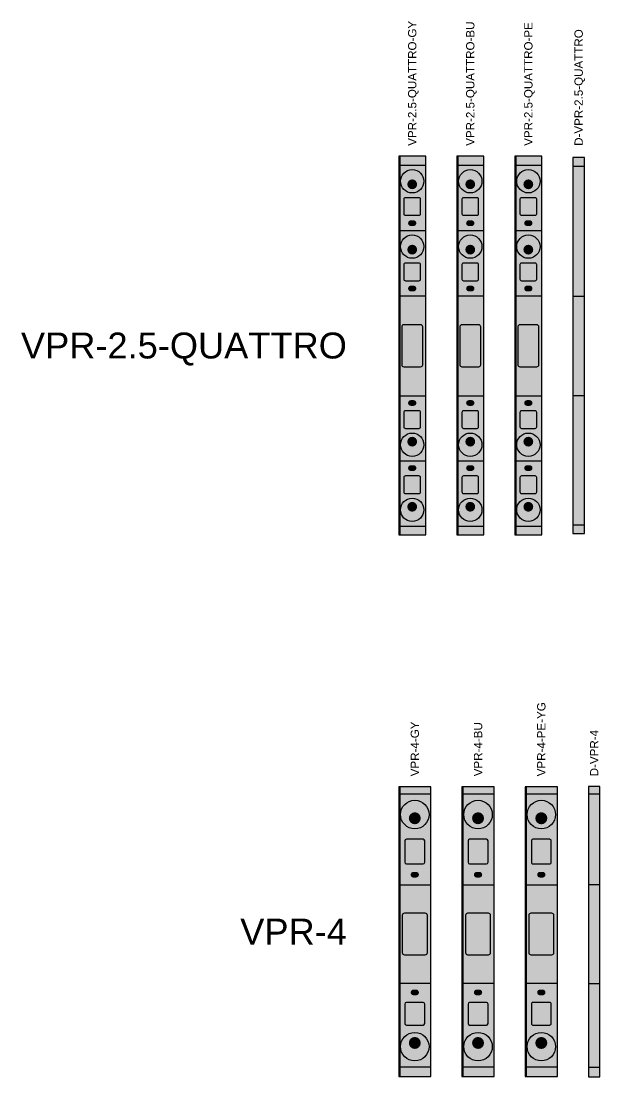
# Model space of a CAD drawing. Header units: millimetres. Extents: x -73 to 58, y -1663 to 37.
# Drawn here: x -72.8 to 38.8, y -613.5 to -410 of the extents above; entities that cross this region are included whole.
import ezdxf
from ezdxf.enums import TextEntityAlignment as Align

# ---------------------------------------------------------------- set-up
doc = ezdxf.new("R2010")
doc.units = ezdxf.units.MM
doc.styles.add('VPR_Arial', font='arial.ttf')

# ---------------------------------------------------------------- blocks, each defined once
blk = doc.blocks.new('VPR-2.5-QUATTRO-GY')
at = {"true_color": 0x82817d}
blk.add_hatch(color=8, dxfattribs=at).paths.add_polyline_path([(0, -36.5), (5.2, -36.5), (5.2, 36.5), (0, 36.5)])
at = {"true_color": 0x72706d}
for points in [[(0, 34.8), (5.2, 34.8), (5.2, 36.5), (0, 36.5)], [(0, -36.5), (5.2, -36.5), (5.2, -34.8), (0, -34.8)]]:
    blk.add_hatch(color=8, dxfattribs=at).paths.add_polyline_path(points)
at = {"true_color": 0x989692}
for points in [[(0, 9.6), (5.2, 9.6), (5.2, 34.8), (0, 34.8)], [(0, -34.8), (5.2, -34.8), (5.2, -9.7), (0, -9.7)]]:
    blk.add_hatch(color=252, dxfattribs=at).paths.add_polyline_path(points)
at = {"true_color": 0x706f6c}
h = blk.add_hatch(color=8, dxfattribs=at)
edge = h.paths.add_edge_path()
edge.add_arc((2.6, 31.668), 2.25, 0, 360)
at = {"true_color": 0x4f4e4b}
h = blk.add_hatch(color=251, dxfattribs=at)
edge = h.paths.add_edge_path()
edge.add_arc((2.6, 31.353), 1.665, 0, 360)
at = {"true_color": 0x2d2d2b}
h = blk.add_hatch(color=250, dxfattribs=at)
edge = h.paths.add_edge_path()
edge.add_arc((2.6, 31.083), 0.945, 0, 360)
at = {"true_color": 0xe46f30}
for points in [[(1.288, 25.098), (3.912, 25.098, 0.4142135624), (4.212, 25.398), (4.212, 28.2, 0.4142135624), (3.912, 28.5), (1.288, 28.5, 0.4142135624), (0.988, 28.2), (0.988, 25.398, 0.4142135624)], [(1.288, 12.498), (3.912, 12.498, 0.4142135624), (4.212, 12.798), (4.212, 15.6, 0.4142135624), (3.912, 15.9), (1.288, 15.9, 0.4142135624), (0.988, 15.6), (0.988, 12.798, 0.4142135624)], [(1.288, -15.975), (3.912, -15.975, 0.4142135624), (4.212, -15.675), (4.212, -12.8865, 0.4142135624), (3.912, -12.5865), (1.288, -12.5865, 0.4142135624), (0.988, -12.8865), (0.988, -15.675, 0.4142135624)], [(1.288, -28.525), (3.912, -28.525, 0.4142135624), (4.212, -28.225), (4.212, -25.4365, 0.4142135624), (3.912, -25.1365), (1.288, -25.1365, 0.4142135624), (0.988, -25.4365), (0.988, -28.225, 0.4142135624)]]:
    blk.add_hatch(color=32, dxfattribs=at).paths.add_polyline_path(points)
at = {"true_color": 0x723718}
for points in [[(0.988, 26.15262), (4.212, 27.03714), (4.212, 27.44538), (0.988, 26.56086)], [(0.988, 13.55262), (4.212, 14.43714), (4.212, 14.84538), (0.988, 13.96086)], [(0.988, -14.924565), (4.212, -14.043555), (4.212, -13.636935), (0.988, -14.517945)], [(0.988, -27.474565), (4.212, -26.593555), (4.212, -26.186935), (0.988, -27.067945)]]:
    blk.add_hatch(color=36, dxfattribs=at).paths.add_polyline_path(points)
at = {"true_color": 0x3f3f3d}
for points in [[(2.349, 23.036), (2.851, 23.036, 0.4142135624), (3.4, 23.585), (3.4, 23.587, 0.4142135624), (2.851, 24.136), (2.349, 24.136, 0.4142135624), (1.8, 23.587), (1.8, 23.585, 0.4142135624)], [(2.349, 10.436), (2.851, 10.436, 0.4142135624), (3.4, 10.985), (3.4, 10.987, 0.4142135624), (2.851, 11.536), (2.349, 11.536, 0.4142135624), (1.8, 10.987), (1.8, 10.985, 0.4142135624)], [(2.349, -11.6305), (2.851, -11.6305, 0.4142135624), (3.4, -11.0815), (3.4, -11.0795, 0.4142135624), (2.851, -10.5305), (2.349, -10.5305, 0.4142135624), (1.8, -11.0795), (1.8, -11.0815, 0.4142135624)], [(2.349, -24.1805), (2.851, -24.1805, 0.4142135624), (3.4, -23.6315), (3.4, -23.6295, 0.4142135624), (2.851, -23.0805), (2.349, -23.0805, 0.4142135624), (1.8, -23.6295), (1.8, -23.6315, 0.4142135624)]]:
    blk.add_hatch(color=250, dxfattribs=at).paths.add_polyline_path(points)
at = {"true_color": 0x706f6c}
h = blk.add_hatch(color=8, dxfattribs=at)
edge = h.paths.add_edge_path()
edge.add_arc((2.6, 19.068), 2.25, 0, 360)
at = {"true_color": 0x4f4e4b}
h = blk.add_hatch(color=251, dxfattribs=at)
edge = h.paths.add_edge_path()
edge.add_arc((2.6, 18.753), 1.665, 0, 360)
at = {"true_color": 0x2d2d2b}
h = blk.add_hatch(color=250, dxfattribs=at)
edge = h.paths.add_edge_path()
edge.add_arc((2.6, 18.483), 0.945, 0, 360)
at = {"true_color": 0x343437}
for points in [[(1.3, 6.4), (3.9, 6.4), (3.9, 8.6), (1.3, 8.6)], [(1.3, -8.7), (3.9, -8.7), (3.9, -6.5), (1.3, -6.5)]]:
    blk.add_hatch(color=250, dxfattribs=at).paths.add_polyline_path(points)
at = {"true_color": 0xa4a29d}
blk.add_hatch(color=253, dxfattribs=at).paths.add_polyline_path([(0.972, -4.103), (4.228, -4.103, 0.4142135624), (4.628, -3.703), (4.628, 3.603, 0.4142135624), (4.228, 4.003), (0.972, 4.003, 0.4142135624), (0.572, 3.603), (0.572, -3.703, 0.4142135624)])
at = {"true_color": 0x706f6c}
h = blk.add_hatch(color=8, dxfattribs=at)
edge = h.paths.add_edge_path()
edge.add_arc((2.6, -19.1215), 2.25, 0, 360)
at = {"true_color": 0x4f4e4b}
h = blk.add_hatch(color=251, dxfattribs=at)
edge = h.paths.add_edge_path()
edge.add_arc((2.6, -18.8065), 1.665, 0, 360)
at = {"true_color": 0x2d2d2b}
h = blk.add_hatch(color=250, dxfattribs=at)
edge = h.paths.add_edge_path()
edge.add_arc((2.6, -18.5365), 0.945, 0, 360)
at = {"true_color": 0x706f6c}
h = blk.add_hatch(color=8, dxfattribs=at)
edge = h.paths.add_edge_path()
edge.add_arc((2.6, -31.6715), 2.25, 0, 360)
at = {"true_color": 0x4f4e4b}
h = blk.add_hatch(color=251, dxfattribs=at)
edge = h.paths.add_edge_path()
edge.add_arc((2.6, -31.3565), 1.665, 0, 360)
at = {"true_color": 0x2d2d2b}
h = blk.add_hatch(color=250, dxfattribs=at)
edge = h.paths.add_edge_path()
edge.add_arc((2.6, -31.0865), 0.945, 0, 360)
at = {"color": 251, "true_color": 0x5b5a57}
for p, q in [((0, 34.8), (5.2, 34.8)), ((0, 22.2), (5.2, 22.2)), ((0, 9.6), (5.2, 9.6)), ((0, -9.7), (5.2, -9.7)), ((0, -22.25), (5.2, -22.25)), ((0, -34.8), (5.2, -34.8))]:
    blk.add_line(p, q, dxfattribs=at)
at = {"color": 253, "true_color": 0xaaa8a3}
blk.add_line((0.25, -36.5), (0.25, 36.5), dxfattribs=at)
blk.add_lwpolyline([(0, -36.5), (5.2, -36.5), (5.2, 36.5), (0, 36.5)], close=True)
at = {"color": 34, "true_color": 0x8d441d}
for points in [[(1.288, 25.098), (3.912, 25.098, 0.4142135624), (4.212, 25.398), (4.212, 28.2, 0.4142135624), (3.912, 28.5), (1.288, 28.5, 0.4142135624), (0.988, 28.2), (0.988, 25.398, 0.4142135624)], [(1.288, 12.498), (3.912, 12.498, 0.4142135624), (4.212, 12.798), (4.212, 15.6, 0.4142135624), (3.912, 15.9), (1.288, 15.9, 0.4142135624), (0.988, 15.6), (0.988, 12.798, 0.4142135624)], [(1.288, -15.975), (3.912, -15.975, 0.4142135624), (4.212, -15.675), (4.212, -12.8865, 0.4142135624), (3.912, -12.5865), (1.288, -12.5865, 0.4142135624), (0.988, -12.8865), (0.988, -15.675, 0.4142135624)], [(1.288, -28.525), (3.912, -28.525, 0.4142135624), (4.212, -28.225), (4.212, -25.4365, 0.4142135624), (3.912, -25.1365), (1.288, -25.1365, 0.4142135624), (0.988, -25.4365), (0.988, -28.225, 0.4142135624)]]:
    blk.add_lwpolyline(points, format="xyb", close=True, dxfattribs=at)
at = {"color": 251, "true_color": 0x5b5a57}
blk.add_lwpolyline([(0.972, -4.103), (4.228, -4.103, 0.4142135624), (4.628, -3.703), (4.628, 3.603, 0.4142135624), (4.228, 4.003), (0.972, 4.003, 0.4142135624), (0.572, 3.603), (0.572, -3.703, 0.4142135624)], format="xyb", close=True, dxfattribs=at)
at = {"color": 251, "true_color": 0x535250}
for centre in [(2.6, 31.668), (2.6, 19.068), (2.6, -19.1215), (2.6, -31.6715)]:
    blk.add_circle(centre, 2.25, dxfattribs=at)
blk = doc.blocks.new('VPR-2.5-QUATTRO-BU')
at = {"true_color": 0x22609a}
blk.add_hatch(color=144, dxfattribs=at).paths.add_polyline_path([(0, -36.5), (5.2, -36.5), (5.2, 36.5), (0, 36.5)])
at = {"true_color": 0x1e5487}
for points in [[(0, 34.8), (5.2, 34.8), (5.2, 36.5), (0, 36.5)], [(0, -36.5), (5.2, -36.5), (5.2, -34.8), (0, -34.8)]]:
    blk.add_hatch(color=146, dxfattribs=at).paths.add_polyline_path(points)
at = {"true_color": 0x2870b4}
for points in [[(0, 9.6), (5.2, 9.6), (5.2, 34.8), (0, 34.8)], [(0, -34.8), (5.2, -34.8), (5.2, -9.7), (0, -9.7)]]:
    blk.add_hatch(color=155, dxfattribs=at).paths.add_polyline_path(points)
at = {"true_color": 0x1d5285}
h = blk.add_hatch(color=146, dxfattribs=at)
edge = h.paths.add_edge_path()
edge.add_arc((2.6, 31.668), 2.25, 0, 360)
at = {"true_color": 0x143a5d}
h = blk.add_hatch(color=159, dxfattribs=at)
edge = h.paths.add_edge_path()
edge.add_arc((2.6, 31.353), 1.665, 0, 360)
at = {"true_color": 0x0c2136}
h = blk.add_hatch(color=158, dxfattribs=at)
edge = h.paths.add_edge_path()
edge.add_arc((2.6, 31.083), 0.945, 0, 360)
at = {"true_color": 0xe46f30}
for points in [[(1.288, 25.098), (3.912, 25.098, 0.4142135624), (4.212, 25.398), (4.212, 28.2, 0.4142135624), (3.912, 28.5), (1.288, 28.5, 0.4142135624), (0.988, 28.2), (0.988, 25.398, 0.4142135624)], [(1.288, 12.498), (3.912, 12.498, 0.4142135624), (4.212, 12.798), (4.212, 15.6, 0.4142135624), (3.912, 15.9), (1.288, 15.9, 0.4142135624), (0.988, 15.6), (0.988, 12.798, 0.4142135624)], [(1.288, -15.975), (3.912, -15.975, 0.4142135624), (4.212, -15.675), (4.212, -12.8865, 0.4142135624), (3.912, -12.5865), (1.288, -12.5865, 0.4142135624), (0.988, -12.8865), (0.988, -15.675, 0.4142135624)], [(1.288, -28.525), (3.912, -28.525, 0.4142135624), (4.212, -28.225), (4.212, -25.4365, 0.4142135624), (3.912, -25.1365), (1.288, -25.1365, 0.4142135624), (0.988, -25.4365), (0.988, -28.225, 0.4142135624)]]:
    blk.add_hatch(color=32, dxfattribs=at).paths.add_polyline_path(points)
at = {"true_color": 0x723718}
for points in [[(0.988, 26.15262), (4.212, 27.03714), (4.212, 27.44538), (0.988, 26.56086)], [(0.988, 13.55262), (4.212, 14.43714), (4.212, 14.84538), (0.988, 13.96086)], [(0.988, -14.924565), (4.212, -14.043555), (4.212, -13.636935), (0.988, -14.517945)], [(0.988, -27.474565), (4.212, -26.593555), (4.212, -26.186935), (0.988, -27.067945)]]:
    blk.add_hatch(color=36, dxfattribs=at).paths.add_polyline_path(points)
at = {"true_color": 0x102f4b}
for points in [[(2.349, 23.036), (2.851, 23.036, 0.4142135624), (3.4, 23.585), (3.4, 23.587, 0.4142135624), (2.851, 24.136), (2.349, 24.136, 0.4142135624), (1.8, 23.587), (1.8, 23.585, 0.4142135624)], [(2.349, 10.436), (2.851, 10.436, 0.4142135624), (3.4, 10.985), (3.4, 10.987, 0.4142135624), (2.851, 11.536), (2.349, 11.536, 0.4142135624), (1.8, 10.987), (1.8, 10.985, 0.4142135624)], [(2.349, -11.6305), (2.851, -11.6305, 0.4142135624), (3.4, -11.0815), (3.4, -11.0795, 0.4142135624), (2.851, -10.5305), (2.349, -10.5305, 0.4142135624), (1.8, -11.0795), (1.8, -11.0815, 0.4142135624)], [(2.349, -24.1805), (2.851, -24.1805, 0.4142135624), (3.4, -23.6315), (3.4, -23.6295, 0.4142135624), (2.851, -23.0805), (2.349, -23.0805, 0.4142135624), (1.8, -23.6295), (1.8, -23.6315, 0.4142135624)]]:
    blk.add_hatch(color=158, dxfattribs=at).paths.add_polyline_path(points)
at = {"true_color": 0x1d5285}
h = blk.add_hatch(color=146, dxfattribs=at)
edge = h.paths.add_edge_path()
edge.add_arc((2.6, 19.068), 2.25, 0, 360)
at = {"true_color": 0x143a5d}
h = blk.add_hatch(color=159, dxfattribs=at)
edge = h.paths.add_edge_path()
edge.add_arc((2.6, 18.753), 1.665, 0, 360)
at = {"true_color": 0x0c2136}
h = blk.add_hatch(color=158, dxfattribs=at)
edge = h.paths.add_edge_path()
edge.add_arc((2.6, 18.483), 0.945, 0, 360)
at = {"true_color": 0x343437}
for points in [[(1.3, 6.4), (3.9, 6.4), (3.9, 8.6), (1.3, 8.6)], [(1.3, -8.7), (3.9, -8.7), (3.9, -6.5), (1.3, -6.5)]]:
    blk.add_hatch(color=250, dxfattribs=at).paths.add_polyline_path(points)
at = {"true_color": 0x2b78c2}
blk.add_hatch(color=152, dxfattribs=at).paths.add_polyline_path([(0.972, -4.103), (4.228, -4.103, 0.4142135624), (4.628, -3.703), (4.628, 3.603, 0.4142135624), (4.228, 4.003), (0.972, 4.003, 0.4142135624), (0.572, 3.603), (0.572, -3.703, 0.4142135624)])
at = {"true_color": 0x1d5285}
h = blk.add_hatch(color=146, dxfattribs=at)
edge = h.paths.add_edge_path()
edge.add_arc((2.6, -19.1215), 2.25, 0, 360)
at = {"true_color": 0x143a5d}
h = blk.add_hatch(color=159, dxfattribs=at)
edge = h.paths.add_edge_path()
edge.add_arc((2.6, -18.8065), 1.665, 0, 360)
at = {"true_color": 0x0c2136}
h = blk.add_hatch(color=158, dxfattribs=at)
edge = h.paths.add_edge_path()
edge.add_arc((2.6, -18.5365), 0.945, 0, 360)
at = {"true_color": 0x1d5285}
h = blk.add_hatch(color=146, dxfattribs=at)
edge = h.paths.add_edge_path()
edge.add_arc((2.6, -31.6715), 2.25, 0, 360)
at = {"true_color": 0x143a5d}
h = blk.add_hatch(color=159, dxfattribs=at)
edge = h.paths.add_edge_path()
edge.add_arc((2.6, -31.3565), 1.665, 0, 360)
at = {"true_color": 0x0c2136}
h = blk.add_hatch(color=158, dxfattribs=at)
edge = h.paths.add_edge_path()
edge.add_arc((2.6, -31.0865), 0.945, 0, 360)
at = {"color": 156, "true_color": 0x18436c}
for p, q in [((0, 34.8), (5.2, 34.8)), ((0, 22.2), (5.2, 22.2)), ((0, 9.6), (5.2, 9.6)), ((0, -9.7), (5.2, -9.7)), ((0, -22.25), (5.2, -22.25)), ((0, -34.8), (5.2, -34.8))]:
    blk.add_line(p, q, dxfattribs=at)
at = {"color": 152, "true_color": 0x2c7dc9}
blk.add_line((0.25, -36.5), (0.25, 36.5), dxfattribs=at)
blk.add_lwpolyline([(0, -36.5), (5.2, -36.5), (5.2, 36.5), (0, 36.5)], close=True)
at = {"color": 34, "true_color": 0x8d441d}
for points in [[(1.288, 25.098), (3.912, 25.098, 0.4142135624), (4.212, 25.398), (4.212, 28.2, 0.4142135624), (3.912, 28.5), (1.288, 28.5, 0.4142135624), (0.988, 28.2), (0.988, 25.398, 0.4142135624)], [(1.288, 12.498), (3.912, 12.498, 0.4142135624), (4.212, 12.798), (4.212, 15.6, 0.4142135624), (3.912, 15.9), (1.288, 15.9, 0.4142135624), (0.988, 15.6), (0.988, 12.798, 0.4142135624)], [(1.288, -15.975), (3.912, -15.975, 0.4142135624), (4.212, -15.675), (4.212, -12.8865, 0.4142135624), (3.912, -12.5865), (1.288, -12.5865, 0.4142135624), (0.988, -12.8865), (0.988, -15.675, 0.4142135624)], [(1.288, -28.525), (3.912, -28.525, 0.4142135624), (4.212, -28.225), (4.212, -25.4365, 0.4142135624), (3.912, -25.1365), (1.288, -25.1365, 0.4142135624), (0.988, -25.4365), (0.988, -28.225, 0.4142135624)]]:
    blk.add_lwpolyline(points, format="xyb", close=True, dxfattribs=at)
at = {"color": 156, "true_color": 0x18436c}
blk.add_lwpolyline([(0.972, -4.103), (4.228, -4.103, 0.4142135624), (4.628, -3.703), (4.628, 3.603, 0.4142135624), (4.228, 4.003), (0.972, 4.003, 0.4142135624), (0.572, 3.603), (0.572, -3.703, 0.4142135624)], format="xyb", close=True, dxfattribs=at)
at = {"color": 159, "true_color": 0x163d63}
for centre in [(2.6, 31.668), (2.6, 19.068), (2.6, -19.1215), (2.6, -31.6715)]:
    blk.add_circle(centre, 2.25, dxfattribs=at)
blk = doc.blocks.new('VPR-2.5-QUATTRO-PE')
at = {"true_color": 0x438b60}
blk.add_hatch(color=117, dxfattribs=at).paths.add_polyline_path([(0, -36.5), (5.2, -36.5), (5.2, 36.5), (0, 36.5)])
at = {"true_color": 0x3a7954}
for points in [[(0, 34.8), (5.2, 34.8), (5.2, 36.5), (0, 36.5)], [(0, -36.5), (5.2, -36.5), (5.2, -34.8), (0, -34.8)]]:
    blk.add_hatch(color=107, dxfattribs=at).paths.add_polyline_path(points)
at = {"true_color": 0xc4c45c}
for points in [[(0, 35.38), (5.2, 35.23), (5.2, 35.5), (0, 35.64)], [(0, 33.91), (5.2, 33.13), (5.2, 33.56), (0, 34.34)], [(0, 32.76), (5.2, 33.53), (5.2, 34.07), (0, 33.3)], [(0, 31.57), (5.2, 32.1), (5.2, 32.45), (0, 31.92)], [(0, 29.98), (5.2, 29.21), (5.2, 29.48), (0, 30.26)], [(0, 28.4), (5.2, 29.38), (5.2, 29.6), (0, 28.61)], [(0, 26.49), (5.2, 26.49), (5.2, 26.98), (0, 26.98)], [(0, 24.74), (5.2, 25.07), (5.2, 25.42), (0, 25.08)], [(0, 22.96), (5.2, 23.61), (5.2, 24.13), (0, 23.48)], [(0, 20.9), (5.2, 20.65), (5.2, 21.09), (0, 21.34)], [(0, 18.9), (5.2, 20), (5.2, 20.34), (0, 19.23)], [(0, 19.92), (5.2, 18.97), (5.2, 19.38), (0, 20.32)], [(0, 17.36), (5.2, 18.37), (5.2, 18.82), (0, 17.81)], [(0, 15.23), (5.2, 15.38), (5.2, 15.79), (0, 15.64)], [(0, 13.25), (5.2, 12.12), (5.2, 12.5), (0, 13.63)], [(0, 11.83), (5.2, 10.94), (5.2, 11.17), (0, 12.07)], [(0, 10.79), (5.2, 11.42), (5.2, 11.83), (0, 11.2)], [(0, 9.78), (5.2, 9.07), (5.2, 9.39), (0, 10.1)], [(0, 8.65), (5.2, 8.68), (5.2, 9), (0, 8.98)], [(0, 6.97), (5.2, 7.74), (5.2, 7.91), (0, 7.13)], [(0, 5.88), (5.2, 5.33), (5.2, 5.79), (0, 6.34)], [(0, 3.89), (5.2, 3.01), (5.2, 3.29), (0, 4.17)], [(0, 2.76), (5.2, 1.87), (5.2, 2.33), (0, 3.22)], [(0, 1.86), (5.2, 1.37), (5.2, 1.63), (0, 2.12)], [(0, 0.37), (5.2, 0.08), (5.2, 0.31), (0, 0.6)], [(0, -0.88), (5.2, -0.12), (5.2, 0.19), (0, -0.57)], [(0, -2.43), (5.2, -1.94), (5.2, -1.47), (0, -1.96)], [(0, -3.94), (5.2, -5), (5.2, -4.66), (0, -3.6)], [(0, -5.29), (5.2, -5), (5.2, -4.77), (0, -5.06)], [(0, -7.13), (5.2, -7.23), (5.2, -6.77), (0, -6.67)], [(0, -9.34), (5.2, -9.22), (5.2, -8.76), (0, -8.88)], [(0, -11.4), (5.2, -10.74), (5.2, -10.31), (0, -10.97)], [(0, -12.76), (5.2, -12.5), (5.2, -11.96), (0, -12.23)], [(0, -14.82), (5.2, -15.66), (5.2, -15.21), (0, -14.38)], [(0, -16.63), (5.2, -17.55), (5.2, -17.07), (0, -16.14)], [(0, -18.84), (5.2, -18.27), (5.2, -17.81), (0, -18.38)], [(0, -20.73), (5.2, -20.22), (5.2, -19.78), (0, -20.29)], [(0, -22.05), (5.2, -21.12), (5.2, -20.77), (0, -21.7)], [(0, -22.98), (5.2, -23.56), (5.2, -23.12), (0, -22.55)], [(0, -24.71), (5.2, -24.43), (5.2, -24.27), (0, -24.55)], [(0, -26.22), (5.2, -26.87), (5.2, -26.38), (0, -25.73)], [(0, -27.52), (5.2, -26.49), (5.2, -26.31), (0, -27.34)], [(0, -28.73), (5.2, -29.78), (5.2, -29.47), (0, -28.42)], [(0, -30.05), (5.2, -30.25), (5.2, -29.96), (0, -29.77)], [(0, -31.1), (5.2, -30.68), (5.2, -30.46), (0, -30.88)], [(0, -32.12), (5.2, -32.33), (5.2, -32.08), (0, -31.87)], [(0, -33.32), (5.2, -33.53), (5.2, -33.26), (0, -33.05)], [(0, -34.43), (5.2, -34.57), (5.2, -34.08), (0, -33.94)], [(0, -35.99), (5.2, -36.41), (5.2, -36.21), (0, -35.79)]]:
    blk.add_hatch(color=53, dxfattribs=at).paths.add_polyline_path(points)
at = {"true_color": 0x4ea270}
for points in [[(0, 9.6), (5.2, 9.6), (5.2, 34.8), (0, 34.8)], [(0, -34.8), (5.2, -34.8), (5.2, -9.7), (0, -9.7)]]:
    blk.add_hatch(color=115, dxfattribs=at).paths.add_polyline_path(points)
at = {"true_color": 0x397752}
h = blk.add_hatch(color=107, dxfattribs=at)
edge = h.paths.add_edge_path()
edge.add_arc((2.6, 31.67), 2.25, 0, 360)
at = {"true_color": 0x28543a}
h = blk.add_hatch(color=119, dxfattribs=at)
edge = h.paths.add_edge_path()
edge.add_arc((2.6, 31.35), 1.67, 0, 360)
at = {"true_color": 0x173021}
h = blk.add_hatch(color=99, dxfattribs=at)
edge = h.paths.add_edge_path()
edge.add_arc((2.6, 31.08), 0.945, 0, 360)
at = {"true_color": 0xe46f30}
for points in [[(1.29, 25.1), (3.91, 25.1, 0.414214), (4.21, 25.4), (4.21, 28.2, 0.414214), (3.91, 28.5), (1.29, 28.5, 0.414214), (0.99, 28.2), (0.99, 25.4, 0.414214)], [(1.29, 12.5), (3.91, 12.5, 0.414214), (4.21, 12.8), (4.21, 15.6, 0.414214), (3.91, 15.9), (1.29, 15.9, 0.414214), (0.99, 15.6), (0.99, 12.8, 0.414214)], [(1.29, -15.97), (3.91, -15.97, 0.414214), (4.21, -15.68), (4.21, -12.89, 0.414214), (3.91, -12.59), (1.29, -12.59, 0.414214), (0.99, -12.89), (0.99, -15.68, 0.414214)], [(1.29, -28.52), (3.91, -28.52, 0.414214), (4.21, -28.23), (4.21, -25.44, 0.414214), (3.91, -25.14), (1.29, -25.14, 0.414214), (0.99, -25.44), (0.99, -28.23, 0.414214)]]:
    blk.add_hatch(color=32, dxfattribs=at).paths.add_polyline_path(points)
at = {"true_color": 0x723718}
for points in [[(0.99, 26.15), (4.21, 27.04), (4.21, 27.45), (0.99, 26.56)], [(0.99, 13.55), (4.21, 14.44), (4.21, 14.85), (0.99, 13.96)], [(0.99, -14.92), (4.21, -14.04), (4.21, -13.64), (0.99, -14.52)], [(0.99, -27.47), (4.21, -26.59), (4.21, -26.19), (0.99, -27.07)]]:
    blk.add_hatch(color=36, dxfattribs=at).paths.add_polyline_path(points)
at = {"true_color": 0x20442f}
for points in [[(2.35, 23.04), (2.85, 23.04, 0.414214), (3.4, 23.59), (3.4, 23.59, 0.414214), (2.85, 24.14), (2.35, 24.14, 0.414214), (1.8, 23.59), (1.8, 23.59, 0.414214)], [(2.35, 10.44), (2.85, 10.44, 0.414214), (3.4, 10.99), (3.4, 10.99, 0.414214), (2.85, 11.54), (2.35, 11.54, 0.414214), (1.8, 10.99), (1.8, 10.99, 0.414214)], [(2.35, -11.63), (2.85, -11.63, 0.414214), (3.4, -11.08), (3.4, -11.08, 0.414214), (2.85, -10.53), (2.35, -10.53, 0.414214), (1.8, -11.08), (1.8, -11.08, 0.414214)], [(2.35, -24.18), (2.85, -24.18, 0.414214), (3.4, -23.63), (3.4, -23.63, 0.414214), (2.85, -23.08), (2.35, -23.08, 0.414214), (1.8, -23.63), (1.8, -23.63, 0.414214)]]:
    blk.add_hatch(color=109, dxfattribs=at).paths.add_polyline_path(points)
at = {"true_color": 0x397752}
h = blk.add_hatch(color=107, dxfattribs=at)
edge = h.paths.add_edge_path()
edge.add_arc((2.6, 19.07), 2.25, 0, 360)
at = {"true_color": 0x28543a}
h = blk.add_hatch(color=119, dxfattribs=at)
edge = h.paths.add_edge_path()
edge.add_arc((2.6, 18.75), 1.67, 0, 360)
at = {"true_color": 0x173021}
h = blk.add_hatch(color=99, dxfattribs=at)
edge = h.paths.add_edge_path()
edge.add_arc((2.6, 18.48), 0.945, 0, 360)
at = {"true_color": 0x343437}
for points in [[(1.3, 6.4), (3.9, 6.4), (3.9, 8.6), (1.3, 8.6)], [(1.3, -8.7), (3.9, -8.7), (3.9, -6.5), (1.3, -6.5)]]:
    blk.add_hatch(color=250, dxfattribs=at).paths.add_polyline_path(points)
at = {"true_color": 0x4a996a}
blk.add_hatch(color=115, dxfattribs=at).paths.add_polyline_path([(0.97, -4.1), (4.23, -4.1, 0.414214), (4.63, -3.7), (4.63, 3.6, 0.414214), (4.23, 4), (0.97, 4, 0.414214), (0.57, 3.6), (0.57, -3.7, 0.414214)])
at = {"true_color": 0x397752}
h = blk.add_hatch(color=107, dxfattribs=at)
edge = h.paths.add_edge_path()
edge.add_arc((2.6, -19.12), 2.25, 0, 360)
at = {"true_color": 0x28543a}
h = blk.add_hatch(color=119, dxfattribs=at)
edge = h.paths.add_edge_path()
edge.add_arc((2.6, -18.81), 1.67, 0, 360)
at = {"true_color": 0x173021}
h = blk.add_hatch(color=99, dxfattribs=at)
edge = h.paths.add_edge_path()
edge.add_arc((2.6, -18.54), 0.945, 0, 360)
at = {"true_color": 0x397752}
h = blk.add_hatch(color=107, dxfattribs=at)
edge = h.paths.add_edge_path()
edge.add_arc((2.6, -31.67), 2.25, 0, 360)
at = {"true_color": 0x28543a}
h = blk.add_hatch(color=119, dxfattribs=at)
edge = h.paths.add_edge_path()
edge.add_arc((2.6, -31.36), 1.67, 0, 360)
at = {"true_color": 0x173021}
h = blk.add_hatch(color=99, dxfattribs=at)
edge = h.paths.add_edge_path()
edge.add_arc((2.6, -31.09), 0.945, 0, 360)
at = {"color": 129, "true_color": 0x2e6143}
for p, q in [((0, 34.8), (5.2, 34.8)), ((0, 22.2), (5.2, 22.2)), ((0, 9.6), (5.2, 9.6)), ((0, -9.7), (5.2, -9.7)), ((0, -22.25), (5.2, -22.25)), ((0, -34.8), (5.2, -34.8))]:
    blk.add_line(p, q, dxfattribs=at)
at = {"color": 103, "true_color": 0x57b57d}
blk.add_line((0.25, -36.5), (0.25, 36.5), dxfattribs=at)
blk.add_lwpolyline([(0, -36.5), (5.2, -36.5), (5.2, 36.5), (0, 36.5)], close=True)
at = {"color": 34, "true_color": 0x8d441d}
for points in [[(1.29, 25.1), (3.91, 25.1, 0.414214), (4.21, 25.4), (4.21, 28.2, 0.414214), (3.91, 28.5), (1.29, 28.5, 0.414214), (0.99, 28.2), (0.99, 25.4, 0.414214)], [(1.29, 12.5), (3.91, 12.5, 0.414214), (4.21, 12.8), (4.21, 15.6, 0.414214), (3.91, 15.9), (1.29, 15.9, 0.414214), (0.99, 15.6), (0.99, 12.8, 0.414214)], [(1.29, -15.97), (3.91, -15.97, 0.414214), (4.21, -15.68), (4.21, -12.89, 0.414214), (3.91, -12.59), (1.29, -12.59, 0.414214), (0.99, -12.89), (0.99, -15.68, 0.414214)], [(1.29, -28.52), (3.91, -28.52, 0.414214), (4.21, -28.23), (4.21, -25.44, 0.414214), (3.91, -25.14), (1.29, -25.14, 0.414214), (0.99, -25.44), (0.99, -28.23, 0.414214)]]:
    blk.add_lwpolyline(points, format="xyb", close=True, dxfattribs=at)
at = {"color": 129, "true_color": 0x2e6143}
blk.add_lwpolyline([(0.97, -4.1), (4.23, -4.1, 0.414214), (4.63, -3.7), (4.63, 3.6, 0.414214), (4.23, 4), (0.97, 4, 0.414214), (0.57, 3.6), (0.57, -3.7, 0.414214)], format="xyb", close=True, dxfattribs=at)
at = {"color": 119, "true_color": 0x2a593d}
for centre in [(2.6, 31.67), (2.6, 19.07), (2.6, -19.12), (2.6, -31.67)]:
    blk.add_circle(centre, 2.25, dxfattribs=at)
blk = doc.blocks.new('D-VPR-2.5-QUATTRO')
at = {"true_color": 0xaba7a1}
blk.add_hatch(color=253, dxfattribs=at).paths.add_polyline_path([(0, -36.25), (2.2, -36.25), (2.2, 36.25), (0, 36.25)])
at = {"true_color": 0xb5b1aa}
for points in [[(0, 9.53), (2.2, 9.53), (2.2, 34.56), (0, 34.56)], [(0, -34.56), (2.2, -34.56), (2.2, -9.63), (0, -9.63)]]:
    blk.add_hatch(color=253, dxfattribs=at).paths.add_polyline_path(points)
at = {"color": 8, "true_color": 0x777470}
for p, q in [((0, 34.56), (2.2, 34.56)), ((0, 9.53), (2.2, 9.53)), ((0, -9.63), (2.2, -9.63)), ((0, -34.56), (2.2, -34.56))]:
    blk.add_line(p, q, dxfattribs=at)
blk.add_lwpolyline([(0, -36.25), (2.2, -36.25), (2.2, 36.25), (0, 36.25)], close=True)
blk = doc.blocks.new('VPR-4-GY')
at = {"true_color": 0x82817d}
blk.add_hatch(color=8, dxfattribs=at).paths.add_polyline_path([(0, -27.95), (6.2, -27.95), (6.2, 27.95), (0, 27.95)])
at = {"true_color": 0x72706d}
for points in [[(0, 26.55), (6.2, 26.55), (6.2, 27.95), (0, 27.95)], [(0, -27.95), (6.2, -27.95), (6.2, -26.05), (0, -26.05)]]:
    blk.add_hatch(color=8, dxfattribs=at).paths.add_polyline_path(points)
at = {"true_color": 0x989692}
for points in [[(0, 9.05), (6.2, 9.05), (6.2, 26.55), (0, 26.55)], [(0, -26.05), (6.2, -26.05), (6.2, -9.95), (0, -9.95)]]:
    blk.add_hatch(color=252, dxfattribs=at).paths.add_polyline_path(points)
at = {"true_color": 0x706f6c}
h = blk.add_hatch(color=8, dxfattribs=at)
edge = h.paths.add_edge_path()
edge.add_arc((3.1, 22.575), 2.75, 0, 360)
at = {"true_color": 0x4f4e4b}
h = blk.add_hatch(color=251, dxfattribs=at)
edge = h.paths.add_edge_path()
edge.add_arc((3.1, 22.19), 2.035, 0, 360)
at = {"true_color": 0x2d2d2b}
h = blk.add_hatch(color=250, dxfattribs=at)
edge = h.paths.add_edge_path()
edge.add_arc((3.1, 21.86), 1.155, 0, 360)
at = {"true_color": 0xe46f30}
for points in [[(1.478, 13.075), (4.722, 13.075, 0.414213562), (5.022, 13.375), (5.022, 17.5, 0.414213562), (4.722, 17.8), (1.478, 17.8, 0.414213562), (1.178, 17.5), (1.178, 13.375, 0.414213562)], [(1.478, -18), (4.722, -18, 0.414213562), (5.022, -17.7), (5.022, -13.953, 0.414213562), (4.722, -13.653), (1.478, -13.653, 0.414213562), (1.178, -13.953), (1.178, -17.7, 0.414213562)]]:
    blk.add_hatch(color=32, dxfattribs=at).paths.add_polyline_path(points)
at = {"true_color": 0x723718}
for points in [[(1.178, 14.53975), (5.022, 15.76825), (5.022, 16.33525), (1.178, 15.10675)], [(1.178, -16.65243), (5.022, -15.52221), (5.022, -15.00057), (1.178, -16.13079)]]:
    blk.add_hatch(color=36, dxfattribs=at).paths.add_polyline_path(points)
at = {"true_color": 0x3f3f3d}
for points in [[(2.849, 10.425), (3.351, 10.425, 0.414213562), (3.9, 10.974), (3.9, 10.976, 0.414213562), (3.351, 11.525), (2.849, 11.525, 0.414213562), (2.3, 10.976), (2.3, 10.974, 0.414213562)], [(2.849, -12.271), (3.351, -12.271, 0.414213562), (3.9, -11.722), (3.9, -11.72, 0.414213562), (3.351, -11.171), (2.849, -11.171, 0.414213562), (2.3, -11.72), (2.3, -11.722, 0.414213562)]]:
    blk.add_hatch(color=250, dxfattribs=at).paths.add_polyline_path(points)
at = {"true_color": 0x343437}
for points in [[(1.55, 5.85), (4.65, 5.85), (4.65, 8.05), (1.55, 8.05)], [(1.55, -8.95), (4.65, -8.95), (4.65, -6.75), (1.55, -6.75)]]:
    blk.add_hatch(color=250, dxfattribs=at).paths.add_polyline_path(points)
at = {"true_color": 0xa4a29d}
blk.add_hatch(color=253, dxfattribs=at).paths.add_polyline_path([(1.082, -4.44), (5.118, -4.44, 0.414213562), (5.518, -4.04), (5.518, 3.14, 0.414213562), (5.118, 3.54), (1.082, 3.54, 0.414213562), (0.682, 3.14), (0.682, -4.04, 0.414213562)])
at = {"true_color": 0x706f6c}
h = blk.add_hatch(color=8, dxfattribs=at)
edge = h.paths.add_edge_path()
edge.add_arc((3.1, -22.173), 2.75, 0, 360)
at = {"true_color": 0x4f4e4b}
h = blk.add_hatch(color=251, dxfattribs=at)
edge = h.paths.add_edge_path()
edge.add_arc((3.1, -21.788), 2.035, 0, 360)
at = {"true_color": 0x2d2d2b}
h = blk.add_hatch(color=250, dxfattribs=at)
edge = h.paths.add_edge_path()
edge.add_arc((3.1, -21.458), 1.155, 0, 360)
at = {"color": 251, "true_color": 0x5b5a57}
for p, q in [((0, 26.55), (6.2, 26.55)), ((0, 9.05), (6.2, 9.05)), ((0, -9.95), (6.2, -9.95)), ((0, -26.05), (6.2, -26.05))]:
    blk.add_line(p, q, dxfattribs=at)
at = {"color": 253, "true_color": 0xaaa8a3}
blk.add_line((0.25, -27.95), (0.25, 27.95), dxfattribs=at)
blk.add_lwpolyline([(0, -27.95), (6.2, -27.95), (6.2, 27.95), (0, 27.95)], close=True)
at = {"color": 34, "true_color": 0x8d441d}
for points in [[(1.478, 13.075), (4.722, 13.075, 0.414213562), (5.022, 13.375), (5.022, 17.5, 0.414213562), (4.722, 17.8), (1.478, 17.8, 0.414213562), (1.178, 17.5), (1.178, 13.375, 0.414213562)], [(1.478, -18), (4.722, -18, 0.414213562), (5.022, -17.7), (5.022, -13.953, 0.414213562), (4.722, -13.653), (1.478, -13.653, 0.414213562), (1.178, -13.953), (1.178, -17.7, 0.414213562)]]:
    blk.add_lwpolyline(points, format="xyb", close=True, dxfattribs=at)
at = {"color": 251, "true_color": 0x5b5a57}
blk.add_lwpolyline([(1.082, -4.44), (5.118, -4.44, 0.414213562), (5.518, -4.04), (5.518, 3.14, 0.414213562), (5.118, 3.54), (1.082, 3.54, 0.414213562), (0.682, 3.14), (0.682, -4.04, 0.414213562)], format="xyb", close=True, dxfattribs=at)
at = {"color": 251, "true_color": 0x535250}
for centre in [(3.1, 22.575), (3.1, -22.173)]:
    blk.add_circle(centre, 2.75, dxfattribs=at)
blk = doc.blocks.new('VPR-4-BU')
at = {"true_color": 0x22609a}
blk.add_hatch(color=144, dxfattribs=at).paths.add_polyline_path([(0, -27.95), (6.2, -27.95), (6.2, 27.95), (0, 27.95)])
at = {"true_color": 0x1e5487}
for points in [[(0, 26.55), (6.2, 26.55), (6.2, 27.95), (0, 27.95)], [(0, -27.95), (6.2, -27.95), (6.2, -26.05), (0, -26.05)]]:
    blk.add_hatch(color=146, dxfattribs=at).paths.add_polyline_path(points)
at = {"true_color": 0x2870b4}
for points in [[(0, 9.05), (6.2, 9.05), (6.2, 26.55), (0, 26.55)], [(0, -26.05), (6.2, -26.05), (6.2, -9.95), (0, -9.95)]]:
    blk.add_hatch(color=155, dxfattribs=at).paths.add_polyline_path(points)
at = {"true_color": 0x1d5285}
h = blk.add_hatch(color=146, dxfattribs=at)
edge = h.paths.add_edge_path()
edge.add_arc((3.1, 22.575), 2.75, 0, 360)
at = {"true_color": 0x143a5d}
h = blk.add_hatch(color=159, dxfattribs=at)
edge = h.paths.add_edge_path()
edge.add_arc((3.1, 22.19), 2.035, 0, 360)
at = {"true_color": 0x0c2136}
h = blk.add_hatch(color=158, dxfattribs=at)
edge = h.paths.add_edge_path()
edge.add_arc((3.1, 21.86), 1.155, 0, 360)
at = {"true_color": 0xe46f30}
for points in [[(1.478, 13.075), (4.722, 13.075, 0.414213562), (5.022, 13.375), (5.022, 17.5, 0.414213562), (4.722, 17.8), (1.478, 17.8, 0.414213562), (1.178, 17.5), (1.178, 13.375, 0.414213562)], [(1.478, -18), (4.722, -18, 0.414213562), (5.022, -17.7), (5.022, -13.953, 0.414213562), (4.722, -13.653), (1.478, -13.653, 0.414213562), (1.178, -13.953), (1.178, -17.7, 0.414213562)]]:
    blk.add_hatch(color=32, dxfattribs=at).paths.add_polyline_path(points)
at = {"true_color": 0x723718}
for points in [[(1.178, 14.53975), (5.022, 15.76825), (5.022, 16.33525), (1.178, 15.10675)], [(1.178, -16.65243), (5.022, -15.52221), (5.022, -15.00057), (1.178, -16.13079)]]:
    blk.add_hatch(color=36, dxfattribs=at).paths.add_polyline_path(points)
at = {"true_color": 0x102f4b}
for points in [[(2.849, 10.425), (3.351, 10.425, 0.414213562), (3.9, 10.974), (3.9, 10.976, 0.414213562), (3.351, 11.525), (2.849, 11.525, 0.414213562), (2.3, 10.976), (2.3, 10.974, 0.414213562)], [(2.849, -12.271), (3.351, -12.271, 0.414213562), (3.9, -11.722), (3.9, -11.72, 0.414213562), (3.351, -11.171), (2.849, -11.171, 0.414213562), (2.3, -11.72), (2.3, -11.722, 0.414213562)]]:
    blk.add_hatch(color=158, dxfattribs=at).paths.add_polyline_path(points)
at = {"true_color": 0x343437}
for points in [[(1.55, 5.85), (4.65, 5.85), (4.65, 8.05), (1.55, 8.05)], [(1.55, -8.95), (4.65, -8.95), (4.65, -6.75), (1.55, -6.75)]]:
    blk.add_hatch(color=250, dxfattribs=at).paths.add_polyline_path(points)
at = {"true_color": 0x2b78c2}
blk.add_hatch(color=152, dxfattribs=at).paths.add_polyline_path([(1.082, -4.44), (5.118, -4.44, 0.414213562), (5.518, -4.04), (5.518, 3.14, 0.414213562), (5.118, 3.54), (1.082, 3.54, 0.414213562), (0.682, 3.14), (0.682, -4.04, 0.414213562)])
at = {"true_color": 0x1d5285}
h = blk.add_hatch(color=146, dxfattribs=at)
edge = h.paths.add_edge_path()
edge.add_arc((3.1, -22.173), 2.75, 0, 360)
at = {"true_color": 0x143a5d}
h = blk.add_hatch(color=159, dxfattribs=at)
edge = h.paths.add_edge_path()
edge.add_arc((3.1, -21.788), 2.035, 0, 360)
at = {"true_color": 0x0c2136}
h = blk.add_hatch(color=158, dxfattribs=at)
edge = h.paths.add_edge_path()
edge.add_arc((3.1, -21.458), 1.155, 0, 360)
at = {"color": 156, "true_color": 0x18436c}
for p, q in [((0, 26.55), (6.2, 26.55)), ((0, 9.05), (6.2, 9.05)), ((0, -9.95), (6.2, -9.95)), ((0, -26.05), (6.2, -26.05))]:
    blk.add_line(p, q, dxfattribs=at)
at = {"color": 152, "true_color": 0x2c7dc9}
blk.add_line((0.25, -27.95), (0.25, 27.95), dxfattribs=at)
blk.add_lwpolyline([(0, -27.95), (6.2, -27.95), (6.2, 27.95), (0, 27.95)], close=True)
at = {"color": 34, "true_color": 0x8d441d}
for points in [[(1.478, 13.075), (4.722, 13.075, 0.414213562), (5.022, 13.375), (5.022, 17.5, 0.414213562), (4.722, 17.8), (1.478, 17.8, 0.414213562), (1.178, 17.5), (1.178, 13.375, 0.414213562)], [(1.478, -18), (4.722, -18, 0.414213562), (5.022, -17.7), (5.022, -13.953, 0.414213562), (4.722, -13.653), (1.478, -13.653, 0.414213562), (1.178, -13.953), (1.178, -17.7, 0.414213562)]]:
    blk.add_lwpolyline(points, format="xyb", close=True, dxfattribs=at)
at = {"color": 156, "true_color": 0x18436c}
blk.add_lwpolyline([(1.082, -4.44), (5.118, -4.44, 0.414213562), (5.518, -4.04), (5.518, 3.14, 0.414213562), (5.118, 3.54), (1.082, 3.54, 0.414213562), (0.682, 3.14), (0.682, -4.04, 0.414213562)], format="xyb", close=True, dxfattribs=at)
at = {"color": 159, "true_color": 0x163d63}
for centre in [(3.1, 22.575), (3.1, -22.173)]:
    blk.add_circle(centre, 2.75, dxfattribs=at)
blk = doc.blocks.new('VPR-4-PE-YG')
at = {"true_color": 0x438b60}
blk.add_hatch(color=117, dxfattribs=at).paths.add_polyline_path([(0, -27.95), (6.2, -27.95), (6.2, 27.95), (0, 27.95)])
at = {"true_color": 0x3a7954}
for points in [[(0, 26.55), (6.2, 26.55), (6.2, 27.95), (0, 27.95)], [(0, -27.95), (6.2, -27.95), (6.2, -26.05), (0, -26.05)]]:
    blk.add_hatch(color=107, dxfattribs=at).paths.add_polyline_path(points)
at = {"true_color": 0x4ea270}
for points in [[(0, 9.05), (6.2, 9.05), (6.2, 26.55), (0, 26.55)], [(0, -26.05), (6.2, -26.05), (6.2, -9.95), (0, -9.95)]]:
    blk.add_hatch(color=115, dxfattribs=at).paths.add_polyline_path(points)
at = {"true_color": 0xc4c45c}
for points in [[(0, 25.23), (6.2, 25.95), (6.2, 26.4), (0, 25.68)], [(0, 23.11), (6.2, 24.14), (6.2, 24.61), (0, 23.59)], [(0, 21), (6.2, 21.16), (6.2, 21.5), (0, 21.35)], [(0, 19.42), (6.2, 20.59), (6.2, 20.88), (0, 19.7)], [(0, 18.17), (6.2, 17.31), (6.2, 17.6), (0, 18.45)], [(0, 17.22), (6.2, 17.61), (6.2, 17.82), (0, 17.43)], [(0, 15.58), (6.2, 15.22), (6.2, 15.46), (0, 15.81)], [(0, 14.41), (6.2, 13.47), (6.2, 13.73), (0, 14.68)], [(0, 12.94), (6.2, 12.75), (6.2, 13.27), (0, 13.47)], [(0, 12), (6.2, 11.78), (6.2, 12.2), (0, 12.41)], [(0, 10.83), (6.2, 11.41), (6.2, 11.87), (0, 11.29)], [(0, 9.31), (6.2, 10.07), (6.2, 10.29), (0, 9.53)], [(0, 7.27), (6.2, 8.19), (6.2, 8.44), (0, 7.52)], [(0, 5.19), (6.2, 4.41), (6.2, 4.82), (0, 5.61)], [(0, 3.88), (6.2, 3.6), (6.2, 4.09), (0, 4.37)], [(0, 2.29), (6.2, 2.1), (6.2, 2.41), (0, 2.6)], [(0, 1.19), (6.2, 1.58), (6.2, 2.01), (0, 1.62)], [(0, -0.13), (6.2, 0.71), (6.2, 1.21), (0, 0.37)], [(0, -1.87), (6.2, -2.13), (6.2, -1.65), (0, -1.4)], [(0, -3.93), (6.2, -4.78), (6.2, -4.25), (0, -3.41)], [(0, -5.89), (6.2, -4.89), (6.2, -4.38), (0, -5.38)], [(0, -7.19), (6.2, -7.29), (6.2, -6.91), (0, -6.81)], [(0, -8.52), (6.2, -7.8), (6.2, -7.53), (0, -8.25)], [(0, -9.59), (6.2, -10.52), (6.2, -10.03), (0, -9.11)], [(0, -10.73), (6.2, -10.32), (6.2, -9.83), (0, -10.24)], [(0, -12.93), (6.2, -12.88), (6.2, -12.42), (0, -12.46)], [(0, -14.98), (6.2, -15.01), (6.2, -14.64), (0, -14.61)], [(0, -16), (6.2, -16.27), (6.2, -16.06), (0, -15.78)], [(0, -17.28), (6.2, -16.85), (6.2, -16.49), (0, -16.91)], [(0, -18.75), (6.2, -18.98), (6.2, -18.62), (0, -18.39)], [(0, -20.63), (6.2, -20.31), (6.2, -19.78), (0, -20.1)], [(0, -22.22), (6.2, -21.87), (6.2, -21.66), (0, -22.02)], [(0, -24.49), (6.2, -23.74), (6.2, -23.23), (0, -23.98)], [(0, -25.44), (6.2, -24.58), (6.2, -24.3), (0, -25.16)], [(0, -27.34), (6.2, -27.95), (6.2, -27.5), (0, -26.89)]]:
    blk.add_hatch(color=53, dxfattribs=at).paths.add_polyline_path(points)
at = {"true_color": 0x397752}
h = blk.add_hatch(color=107, dxfattribs=at)
edge = h.paths.add_edge_path()
edge.add_arc((3.1, 22.57), 2.75, 0, 360)
at = {"true_color": 0x28543a}
h = blk.add_hatch(color=119, dxfattribs=at)
edge = h.paths.add_edge_path()
edge.add_arc((3.1, 22.19), 2.04, 0, 360)
at = {"true_color": 0x173021}
h = blk.add_hatch(color=99, dxfattribs=at)
edge = h.paths.add_edge_path()
edge.add_arc((3.1, 21.86), 1.16, 0, 360)
at = {"true_color": 0xe46f30}
for points in [[(1.48, 13.07), (4.72, 13.07, 0.414214), (5.02, 13.37), (5.02, 17.5, 0.414214), (4.72, 17.8), (1.48, 17.8, 0.414214), (1.18, 17.5), (1.18, 13.37, 0.414214)], [(1.48, -18), (4.72, -18, 0.414214), (5.02, -17.7), (5.02, -13.95, 0.414214), (4.72, -13.65), (1.48, -13.65, 0.414214), (1.18, -13.95), (1.18, -17.7, 0.414214)]]:
    blk.add_hatch(color=32, dxfattribs=at).paths.add_polyline_path(points)
at = {"true_color": 0x723718}
for points in [[(1.18, 14.54), (5.02, 15.77), (5.02, 16.34), (1.18, 15.11)], [(1.18, -16.65), (5.02, -15.52), (5.02, -15), (1.18, -16.13)]]:
    blk.add_hatch(color=36, dxfattribs=at).paths.add_polyline_path(points)
at = {"true_color": 0x20442f}
for points in [[(2.85, 10.43), (3.35, 10.43, 0.414214), (3.9, 10.97), (3.9, 10.98, 0.414214), (3.35, 11.53), (2.85, 11.53, 0.414214), (2.3, 10.98), (2.3, 10.97, 0.414214)], [(2.85, -12.27), (3.35, -12.27, 0.414214), (3.9, -11.72), (3.9, -11.72, 0.414214), (3.35, -11.17), (2.85, -11.17, 0.414214), (2.3, -11.72), (2.3, -11.72, 0.414214)]]:
    blk.add_hatch(color=109, dxfattribs=at).paths.add_polyline_path(points)
at = {"true_color": 0x343437}
for points in [[(1.55, 5.85), (4.65, 5.85), (4.65, 8.05), (1.55, 8.05)], [(1.55, -8.95), (4.65, -8.95), (4.65, -6.75), (1.55, -6.75)]]:
    blk.add_hatch(color=250, dxfattribs=at).paths.add_polyline_path(points)
at = {"true_color": 0x4a996a}
blk.add_hatch(color=115, dxfattribs=at).paths.add_polyline_path([(1.08, -4.44), (5.12, -4.44, 0.414214), (5.52, -4.04), (5.52, 3.14, 0.414214), (5.12, 3.54), (1.08, 3.54, 0.414214), (0.68, 3.14), (0.68, -4.04, 0.414214)])
at = {"true_color": 0x397752}
h = blk.add_hatch(color=107, dxfattribs=at)
edge = h.paths.add_edge_path()
edge.add_arc((3.1, -22.17), 2.75, 0, 360)
at = {"true_color": 0x28543a}
h = blk.add_hatch(color=119, dxfattribs=at)
edge = h.paths.add_edge_path()
edge.add_arc((3.1, -21.79), 2.04, 0, 360)
at = {"true_color": 0x173021}
h = blk.add_hatch(color=99, dxfattribs=at)
edge = h.paths.add_edge_path()
edge.add_arc((3.1, -21.46), 1.16, 0, 360)
at = {"color": 129, "true_color": 0x2e6143}
for p, q in [((0, 26.55), (6.2, 26.55)), ((0, 9.05), (6.2, 9.05)), ((0, -9.95), (6.2, -9.95)), ((0, -26.05), (6.2, -26.05))]:
    blk.add_line(p, q, dxfattribs=at)
at = {"color": 103, "true_color": 0x57b57d}
blk.add_line((0.25, -27.95), (0.25, 27.95), dxfattribs=at)
blk.add_lwpolyline([(0, -27.95), (6.2, -27.95), (6.2, 27.95), (0, 27.95)], close=True)
at = {"color": 34, "true_color": 0x8d441d}
for points in [[(1.48, 13.07), (4.72, 13.07, 0.414214), (5.02, 13.37), (5.02, 17.5, 0.414214), (4.72, 17.8), (1.48, 17.8, 0.414214), (1.18, 17.5), (1.18, 13.37, 0.414214)], [(1.48, -18), (4.72, -18, 0.414214), (5.02, -17.7), (5.02, -13.95, 0.414214), (4.72, -13.65), (1.48, -13.65, 0.414214), (1.18, -13.95), (1.18, -17.7, 0.414214)]]:
    blk.add_lwpolyline(points, format="xyb", close=True, dxfattribs=at)
at = {"color": 129, "true_color": 0x2e6143}
blk.add_lwpolyline([(1.08, -4.44), (5.12, -4.44, 0.414214), (5.52, -4.04), (5.52, 3.14, 0.414214), (5.12, 3.54), (1.08, 3.54, 0.414214), (0.68, 3.14), (0.68, -4.04, 0.414214)], format="xyb", close=True, dxfattribs=at)
at = {"color": 119, "true_color": 0x2a593d}
for centre in [(3.1, 22.57), (3.1, -22.17)]:
    blk.add_circle(centre, 2.75, dxfattribs=at)
blk = doc.blocks.new('D-VPR-4')
at = {"true_color": 0xaba7a1}
blk.add_hatch(color=253, dxfattribs=at).paths.add_polyline_path([(0, -28), (2.2, -28), (2.2, 28), (0, 28)])
at = {"true_color": 0xb5b1aa}
for points in [[(0, 9.07), (2.2, 9.07), (2.2, 26.6), (0, 26.6)], [(0, -26.1), (2.2, -26.1), (2.2, -9.97), (0, -9.97)]]:
    blk.add_hatch(color=253, dxfattribs=at).paths.add_polyline_path(points)
at = {"color": 8, "true_color": 0x777470}
for p, q in [((0, 26.6), (2.2, 26.6)), ((0, 9.07), (2.2, 9.07)), ((0, -9.97), (2.2, -9.97)), ((0, -26.1), (2.2, -26.1))]:
    blk.add_line(p, q, dxfattribs=at)
blk.add_lwpolyline([(0, -28), (2.2, -28), (2.2, 28), (0, 28)], close=True)

msp = doc.modelspace()

# ---------------------------------------------------------------- block references
for name, p in [('VPR-2.5-QUATTRO-GY', (0, -472.5)), ('VPR-2.5-QUATTRO-BU', (11.2, -472.5)), ('VPR-2.5-QUATTRO-PE', (22.4, -472.5)), ('D-VPR-2.5-QUATTRO', (33.6, -472.5)), ('VPR-4-GY', (0, -585.5)), ('VPR-4-BU', (12.2, -585.5)), ('VPR-4-PE-YG', (24.4, -585.5)), ('D-VPR-4', (36.6, -585.5))]:
    msp.add_blockref(name, p)

# ---------------------------------------------------------------- texts
at = {"style": 'VPR_Arial'}
for s, p in [('VPR-2.5-QUATTRO-GY', (2.6, -434)), ('VPR-2.5-QUATTRO-BU', (13.8, -434)), ('VPR-2.5-QUATTRO-PE', (25, -434)), ('D-VPR-2.5-QUATTRO', (34.7, -434)), ('VPR-4-PE-YG', (27.5, -555.55)), ('VPR-4-GY', (3.1, -555.55)), ('VPR-4-BU', (15.3, -555.55)), ('D-VPR-4', (37.7, -555.55))]:
    msp.add_text(s, height=1.6, rotation=90, dxfattribs=at).set_placement(p, align=Align.MIDDLE_LEFT)
for s, p in [('VPR-2.5-QUATTRO', (-10, -472.5)), ('VPR-4', (-10, -585.5))]:
    msp.add_text(s, height=5, dxfattribs=at).set_placement(p, align=Align.MIDDLE_RIGHT)

doc.saveas('drawing.dxf')
